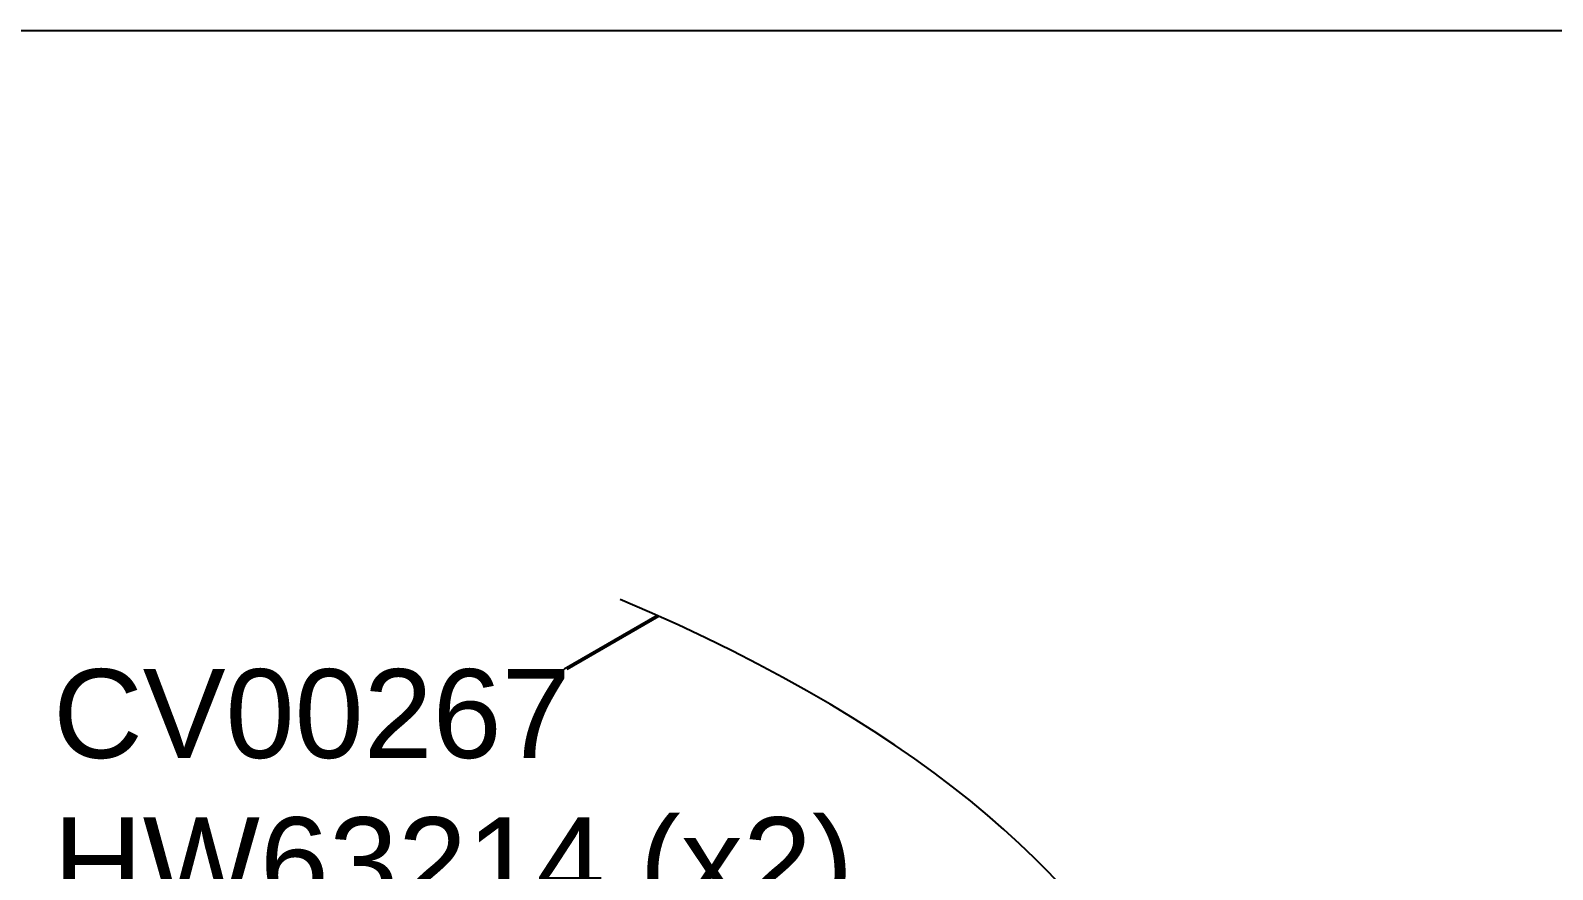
# Model space of a CAD drawing. Extents: x 0 to 9.57, y -8.69 to 0.
# Drawn here: x 1.775 to 4.995, y -1.775 to 0 of the extents above; entities that cross this region are included whole.
import ezdxf
from ezdxf import colors
from ezdxf.entities.mleader import LeaderData, LeaderLine
from ezdxf.math import Vec2, Vec3

# ---------------------------------------------------------------- set-up
doc = ezdxf.new("R2010")
doc.units = 0
doc.header["$LTSCALE"] = 0.5
doc.header["$MEASUREMENT"] = 0
for name, color, linetype in [('Dimension', 10, 'CONTINUOUS'), ('FAB DWG', 221, 'CONTINUOUS'), ('Housing', 150, 'CONTINUOUS')]:
    doc.layers.add(name, color=color, linetype=linetype)
doc.layers.add('Text-Unprinted', color=131, linetype='CONTINUOUS', plot=False)
doc.styles.get("Standard").update_dxf_attribs({"font": 'arial.ttf'})

msp = doc.modelspace()

# ---------------------------------------------------------------- linework, layer by layer
at = {"layer": 'Dimension', "transparency": 16777216}
msp.add_open_spline([(4.4666, -4.1914), (4.3531, -3.8826), (4.3608, -2.8291), (4.3684, -1.7757), (3.0228, -1.2035)], degree=3, knots=[0.559046, 0.559046, 0.559046, 0.559046, 1, 2, 2, 2, 2], dxfattribs=at)
at = {"layer": 'Housing', "transparency": 16777216}
for p, q in [((3.101, -1.2375), (2.9043, -1.3511)), ((2.9102, -1.3511), (3.1043, -1.239))]:
    msp.add_line(p, q, dxfattribs=at)
at = {"layer": 'Text-Unprinted', "ltscale": 0.5, "transparency": 16777216}
msp.add_lwpolyline([(0, 0), (9.566, 0), (9.566, -8.685), (0, -8.685)], close=True, dxfattribs=at)

# ---------------------------------------------------------------- leaders
at = {"layer": 'FAB DWG', "transparency": 16777216}
ml = msp.add_multileader_mtext('Standard', dxfattribs=at)
ml.set_content('CV00267\\PHW63214 (x2)', color=256)
ml.set_leader_properties()
ml.build(insert=Vec2(0, 0))
ml.multileader.update_dxf_attribs({"dogleg_length": 0.0922, "arrow_head_size": 0.15})
ctx = ml.context
ctx.base_point, ctx.char_height, ctx.arrow_head_size, ctx.landing_gap_size, ctx.plane_origin = Vec3(1.7329, -1.4727), 0.188, 0.15, 0.09, Vec3(8.9962, -3.4705)
notes = []
notes.append((ctx, [(1, (1, 1, 0), (1.3678, -1.4727), (1, 0), 0.3651, [(0, [(1.2161, -3.8484)], 0, [])])]))
ctx.mtext.insert, ctx.mtext.width, ctx.mtext.defined_height, ctx.mtext.flow_direction = Vec3(1.8229, -1.3511), 2.305108, 0.5139, 5
for ctx, leaders in notes:
    for number, flags, end, landing, length, lines in leaders:
        leader = LeaderData()
        leader.index, (leader.has_last_leader_line, leader.has_dogleg_vector, leader.attachment_direction) = number, flags
        leader.last_leader_point, leader.dogleg_vector, leader.dogleg_length = Vec3(end), Vec3(landing), length
        for number, points, colour, breaks in lines:
            line = LeaderLine()
            line.index, line.vertices, line.color, line.breaks = number, Vec3.list(points), colors.encode_raw_color(colour), breaks
            leader.lines.append(line)
        ctx.leaders.append(leader)

doc.saveas('drawing.dxf')
